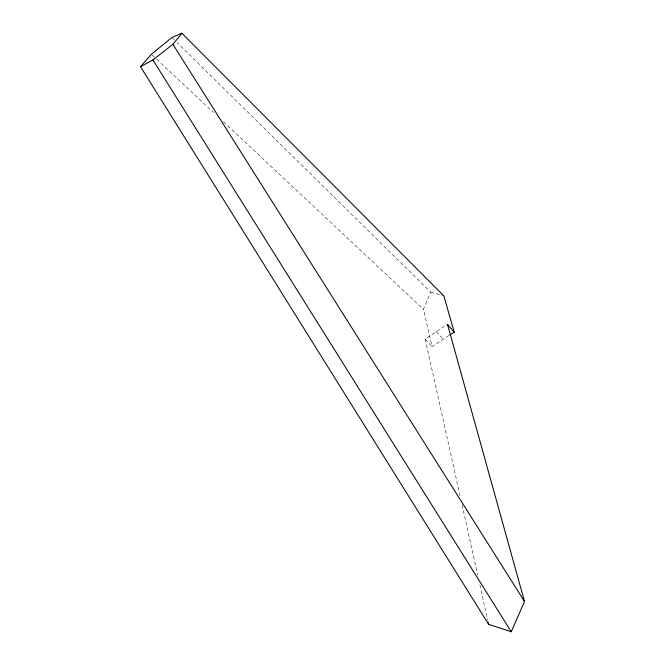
<?xml version="1.0" encoding="UTF-8"?>
<svg xmlns="http://www.w3.org/2000/svg" width="665" height="665" viewBox="0 0 665 665"><rect width="100%" height="100%" fill="white"/><g stroke="black" fill="none" stroke-linecap="round" stroke-linejoin="round"><path stroke-width="0.5" stroke-dasharray="3.33 2.49" d="M448.991 335.384L432.084 346.706L423.422 309.308L430.696 292.11L177.131 42.568M460.055 495.824L425.176 338.984L447.495 324.312M430.696 292.11L442.898 295.576M152.16 54.971L155.951 58.528M156.707 59.235L213.531 112.518M223.382 121.753L423.422 309.308M172.692 38.204L174.172 39.659M425.176 338.984L432.084 346.706M436.331 331.652L442.865 339M462.075 504.935L477.603 574.751M479.856 584.868L487.728 620.287"/><path stroke-width="1" d="M449.873 334.869L454.253 332.284L443.829 295.842L181.878 33.25L171.952 37.473L151.404 54.264L140.481 66.658L488.625 624.335L511.252 631.75L524.519 601.509L447.495 324.312M140.481 66.658L152.9 59.95L172.908 44.306L181.878 33.25M454.253 332.284L447.537 324.462M172.908 44.306L524.519 601.509M152.9 59.95L511.252 631.75M488.176 622.307L488.625 624.335"/></g></svg>
